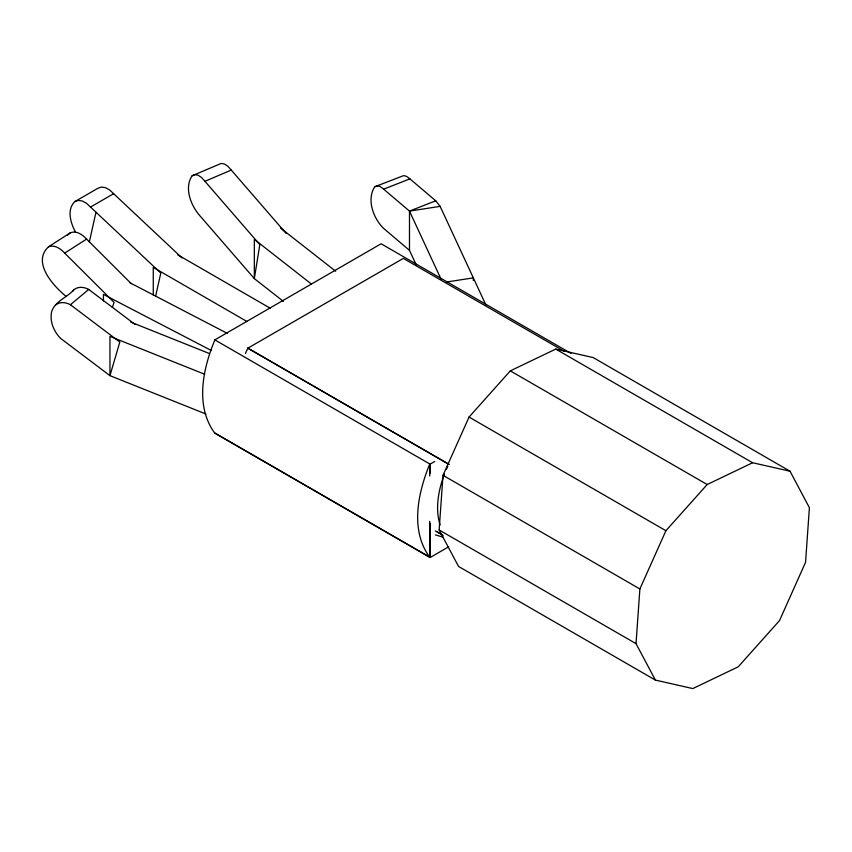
<?xml version="1.0" encoding="UTF-8"?>
<svg xmlns="http://www.w3.org/2000/svg" width="852" height="852" viewBox="0 0 852 852"><rect width="100%" height="100%" fill="white"/><g stroke="black" fill="none" stroke-linecap="round" stroke-linejoin="round"><path stroke-width="1.28" d="M439.153 529.976L443.008 475.31L469.058 417.065L510.316 370.865L555.749 349.086L593.162 357.563L790.017 471.22L809.4 507.675L805.545 562.352L779.505 620.597L738.237 666.797L692.814 688.576L655.401 680.098L458.536 566.442L439.153 529.976L636.018 643.643L655.401 680.098M636.018 643.643L639.873 588.966L665.913 530.721L707.181 484.522L752.604 462.742L790.017 471.22M89.343 241.915L95.988 212.212M155.586 296.326L160.794 273.077L86.467 203.266L82.293 200.997L78.32 200.422L74.859 201.583C66.488 209.528 70.641 223 75.381 231.84M112.379 307.402L114.083 302.396L64.699 253.119C60.726 248.731 54.688 244.428 48.532 246.782C31.609 262.48 53.623 286.197 66.168 296.464M214.96 339.692C202.936 368.394 194.799 405.978 214.736 433.093L430.09 557.538L448.642 546.824M286.144 233.459L231.275 170.08L227.889 166.3L224.449 164.021L221.211 163.424L192.115 175.778C183.989 187.909 190.741 205.098 199.453 215.247L254.333 278.615L283.407 301.384M485.906 304.984L440.133 206.365L435.734 200.806L409.897 178.867L406.713 176.428L403.678 175.597L374.805 186.737C366.317 199.496 373.378 218.517 383.656 228.421L409.482 250.371L416.213 264.855M134.999 324.388L88.725 289.446C84.252 286.986 78.384 286.24 74.113 289.542C67.425 297.263 55.455 301.054 51.759 311.182C49.363 320.98 53.676 331.311 60.513 338.319L109.951 375.647L205.886 413.997M72.505 291.373L74.113 289.542M248.049 348.053L247.847 348.266A73.645 42.525 -60 0 0 245.419 353.537M55.785 304.824C60.055 301.523 65.923 302.268 70.396 304.728L88.725 289.446M67.436 235.12L70.418 232.745C76.573 230.391 82.612 234.694 86.584 239.082L131.314 283.716M48.532 246.782L70.418 232.745M64.699 253.119L86.584 239.082M74.859 201.583L97.991 188.239L101.441 187.067L105.424 187.642L109.599 189.911L182.008 257.932M90.504 207.057L113.625 193.702M214.736 339.937L381.089 243.778L571.106 353.484M448.77 464.265L247.847 348.17L403.315 258.412L564.322 351.365M214.96 433.082L430.313 557.41M214.736 339.82L430.09 464.148L434.68 461.496M192.115 175.778L194.884 174.628L198.122 175.224L201.562 177.504L204.938 181.295L231.275 170.08M374.805 186.737L377.436 185.896L380.461 186.726L383.656 189.165L409.897 178.867M383.656 189.165L409.482 211.104L435.734 200.806M409.482 250.371L409.482 211.104L440.133 206.365M446.501 282.023L473.318 277.869L473.318 280.489M130.739 322.088L209.454 353.559M204.661 374.252L109.951 336.391L109.951 375.647L119.823 342.046L70.396 304.728M130.026 282.811L227.548 333.505M211.53 350.598L103.433 294.409L103.433 300.948M555.749 349.086L752.604 462.742M510.316 370.865L707.181 484.522M469.058 417.065L665.913 530.721M177.546 254.705L270.34 308.286M247.208 321.641L153.264 267.4L153.264 294.877M247.847 348.17L449.1 464.361M443.008 475.31L639.873 588.966M436.671 531.542L441.261 534.204M435.276 530.881L443.147 535.429M280.659 228.155L335.699 271.245M311.449 284.078L254.333 239.359L254.333 278.615L259.817 244.662L204.938 181.295M409.482 211.104L441.017 279.062M430.09 464.148L430.09 473.361M430.09 523.341L430.09 557.538M429.727 476.034L429.727 464.063C418.002 492.829 409.791 530.168 429.727 557.208L429.727 521.286M440.111 524.885A73.645 42.525 -60 0 1 444.456 474.138M446.341 469.537A73.645 42.525 -60 0 1 447.769 466.363M442.997 537.133A538.794 311.076 60 0 1 435.393 534.886"/></g></svg>
